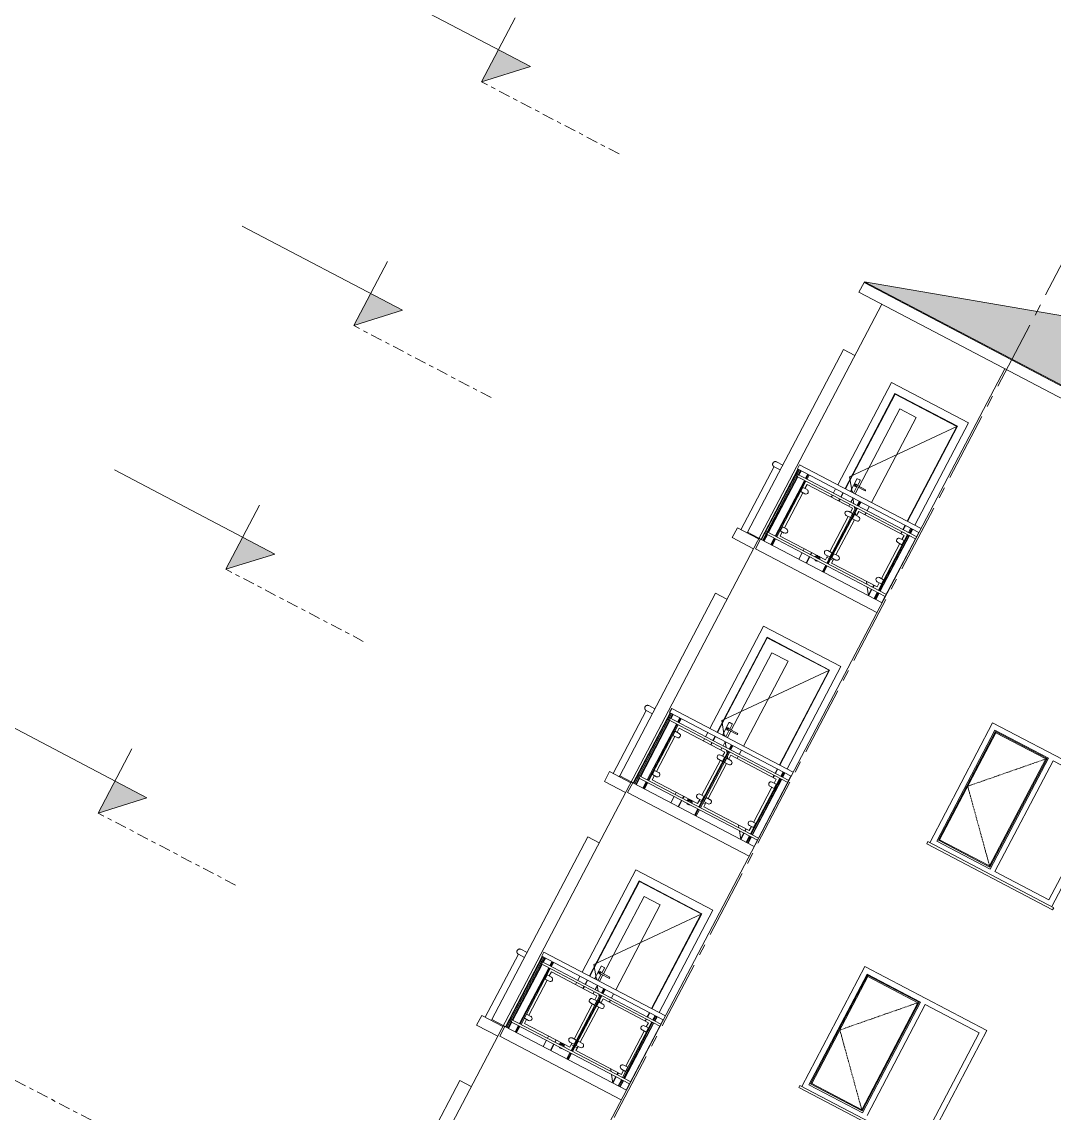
# Model space of a CAD drawing. Header units: millimetres. Extents: x 1373 to 40779, y 1939 to 6439.
# Drawn here: x 3873 to 4154.3, y 3940.4 to 4237.8 of the extents above; entities that cross this region are included whole.
import ezdxf

# ---------------------------------------------------------------- set-up
doc = ezdxf.new("R2010")
doc.units = ezdxf.units.MM
for name, pattern in [('Center', [3, 1.2, -0.6, 0.6, -0.6]), ('Centre', [1.34939, 0.635, -0.23813, 0.23813, -0.23813]), ('IMPORT-CENTER2', [112.5, 75, -12.5, 12.5, -12.5])]:
    doc.linetypes.add(name, pattern=pattern)
for name, color, linetype, lineweight in [('A-DETL', 6, 'Continuous', 30), ('A-DOOR', 31, 'Continuous', 18), ('A-DOOR-FRAM', 31, 'Continuous', 18), ('A-FLOR', 192, 'Continuous', 30), ('A-FLOR-HRAL', 11, 'Continuous', 18), ('A-FLOR-LEVL', 51, 'Continuous', 18), ('A-GLAZ', 151, 'Continuous', 18), ('A-ROOF', 132, 'Continuous', 18), ('A-ROOF-PATT', 132, 'Continuous', 18), ('A-WALL', 20, 'Continuous', 9), ('HESAPLAMALAR', 2, 'Continuous', 30), ('S-GRID', 252, 'IMPORT-CENTER2', 5)]:
    doc.layers.add(name, color=color, linetype=linetype, lineweight=lineweight)

# ---------------------------------------------------------------- blocks, each defined once
blk = doc.blocks.new('RFFRFR')
at = {"layer": 'A-FLOR-LEVL'}
for points in [[(27079, -1772.2), (27079, -1811.7), (27039.6, -1772.2)], [(27079, -2072.2), (27079, -2111.7), (27039.6, -2072.2)], [(27079, -2372.2), (27079, -2411.7), (27039.6, -2372.2)], [(27079, -2672.2), (27079, -2711.7), (27039.6, -2672.2)]]:
    blk.add_hatch(color=256, dxfattribs=at).paths.add_polyline_path(points)
for p, q in [((27079, -1811.7), (27079, -1732.7)), ((27039.6, -1772.2), (27079, -1811.7)), ((27039.6, -1772.2), (27237, -1772.2)), ((27079, -2111.7), (27079, -2032.7)), ((27039.6, -2072.2), (27079, -2111.7)), ((27039.6, -2072.2), (27237, -2072.2)), ((27079, -2411.7), (27079, -2332.7)), ((27039.6, -2372.2), (27079, -2411.7)), ((27039.6, -2372.2), (27237, -2372.2)), ((27079, -2711.7), (27079, -2632.7)), ((27039.6, -2672.2), (27079, -2711.7)), ((27039.6, -2672.2), (27237, -2672.2))]:
    blk.add_line(p, q, dxfattribs=at)
at = {"layer": 'A-FLOR-LEVL', "linetype": 'Centre', "ltscale": 20}
for p, q in [((26909.9, -1811.7), (27079, -1811.7)), ((26909.9, -2111.7), (27079, -2111.7)), ((26909.9, -2411.7), (27079, -2411.7)), ((26909.9, -2711.7), (27079, -2711.7)), ((26929.9, -3011.7), (27099, -3011.7))]:
    blk.add_line(p, q, dxfattribs=at)
blk = doc.blocks.new('A$Cdf2d3065')
at = {"layer": 'A-ROOF-PATT'}
h = blk.add_hatch(dxfattribs=at)
h.set_pattern_fill('FP_32', color=256, style=0, pattern_type=2)
h.set_pattern_definition([(0, (1220.775, 2305.74), (64.77, 9.419), [15.24, -12.7, 17.78, -7.62, -33.02]), (0, (1220.775, 2305.74), (64.77, 9.419), [-53.34, 22.86, -10.16]), (0, (1236.015, 2306.132), (64.77, 9.419), [12.7, -48.26, 10.16, -15.24]), (0, (1266.495, 2305.151), (64.77, 9.419), [7.62, -78.74]), (90, (1220.775, 2305.74), (-21.59, 9.419), [9.026, -28.649]), (90, (1236.015, 2305.74), (-21.59, 9.419), [8.83, -28.845]), (90, (1248.715, 2305.74), (-21.59, 9.419), [8.241, -29.434]), (90, (1266.495, 2305.15), (-21.59, 9.419), [9.026, -28.649]), (90, (1274.115, 2305.15), (-21.59, 9.419), [9.026, -28.649]), (90, (1296.975, 2305.74), (-21.59, 9.419), [8.634, -29.041])])
h.paths.add_polyline_path([(658.9, 2058.1), (2483.5, 2058.1), (1562.2, 2357.4), (667.1, 2060.8)])
at = {"layer": 'A-DOOR'}
for p, q in [((2399, 1862.4), (2320.5, 1965.9)), ((2397, 1965.4), (2321, 1965.4)), ((2321, 1848.9), (2321, 1965.4)), ((2397, 1965.4), (2397, 1848.9)), ((2365, 1953.4), (2365, 1848.9)), ((2365, 1953.4), (2385, 1953.4)), ((2385, 1858.1), (2385, 1953.4)), ((2388, 1858.1), (2377, 1858.1)), ((2377, 1858.1), (2377, 1857.4)), ((2377, 1857.4), (2377, 1856.7)), ((2377, 1856.7), (2388, 1856.7)), ((2385, 1848.9), (2385, 1856.8)), ((2387, 1864), (2387, 1858.1)), ((2387, 1856.8), (2387, 1848.9)), ((2390.3, 1864.6), (2387.7, 1864.6)), ((2388.1, 1858.1), (2388, 1858.1)), ((2388, 1858.1), (2388, 1858.1)), ((2388, 1856.7), (2388, 1856.7)), ((2388, 1856.7), (2388.1, 1856.7)), ((2388.2, 1858.1), (2388.1, 1858.1)), ((2388.1, 1858.1), (2388.1, 1858.1)), ((2388.1, 1858.1), (2388.1, 1858.1)), ((2388.1, 1856.7), (2388.1, 1856.7)), ((2388.1, 1856.7), (2388.2, 1856.7)), ((2388.3, 1858.1), (2388.2, 1858.1)), ((2388.2, 1858.1), (2388.2, 1858.1)), ((2388.2, 1856.7), (2388.2, 1856.7)), ((2388.2, 1856.7), (2388.2, 1856.7)), ((2388.2, 1856.7), (2388.3, 1856.7)), ((2388.4, 1858.1), (2388.3, 1858.1)), ((2388.3, 1858.1), (2388.3, 1858.1)), ((2388.3, 1858.1), (2388.3, 1858.1)), ((2388.3, 1856.7), (2388.3, 1856.7)), ((2388.3, 1856.7), (2388.4, 1856.7)), ((2388.5, 1858.1), (2388.4, 1858.1)), ((2388.4, 1858.1), (2388.4, 1858.1)), ((2388.4, 1858.1), (2388.4, 1858.1)), ((2388.4, 1856.7), (2388.4, 1856.7)), ((2388.4, 1856.7), (2388.4, 1856.7)), ((2388.4, 1856.7), (2388.5, 1856.7)), ((2388.6, 1858.1), (2388.5, 1858.1)), ((2388.5, 1858.1), (2388.5, 1858.1)), ((2388.5, 1856.7), (2388.5, 1856.7)), ((2388.5, 1856.7), (2388.5, 1856.7)), ((2388.5, 1856.7), (2388.6, 1856.7)), ((2388.7, 1858.1), (2388.6, 1858.1)), ((2388.6, 1858.1), (2388.6, 1858.1)), ((2388.6, 1858.1), (2388.6, 1858.1)), ((2388.6, 1858.1), (2388.6, 1858.1)), ((2388.6, 1856.7), (2388.6, 1856.7)), ((2388.6, 1856.7), (2388.6, 1856.7)), ((2388.6, 1856.7), (2388.7, 1856.7)), ((2388.8, 1858.1), (2388.7, 1858.1)), ((2388.7, 1858.1), (2388.7, 1858.1)), ((2388.7, 1858.1), (2388.7, 1858.1)), ((2388.7, 1856.7), (2388.7, 1856.7)), ((2388.7, 1856.7), (2388.7, 1856.7)), ((2388.7, 1856.7), (2388.8, 1856.7)), ((2388.9, 1858.1), (2388.8, 1858.1)), ((2388.8, 1858.1), (2388.8, 1858.1)), ((2388.8, 1858.1), (2388.8, 1858.1)), ((2388.8, 1858.1), (2388.8, 1858.1)), ((2388.8, 1856.7), (2388.8, 1856.7)), ((2388.8, 1856.7), (2388.8, 1856.7)), ((2388.8, 1856.7), (2388.8, 1856.7)), ((2388.8, 1856.7), (2388.9, 1856.7)), ((2399, 1862.4), (2388.9, 1848.9)), ((2389, 1858.1), (2388.9, 1858.1)), ((2388.9, 1858.1), (2388.9, 1858.1)), ((2388.9, 1858.1), (2388.9, 1858.1)), ((2388.9, 1858.1), (2388.9, 1858.1)), ((2388.9, 1858.1), (2388.9, 1858.1)), ((2388.9, 1858.1), (2388.9, 1858.1)), ((2388.9, 1856.7), (2388.9, 1856.7)), ((2388.9, 1856.7), (2388.9, 1856.7)), ((2388.9, 1856.7), (2388.9, 1856.7)), ((2388.9, 1856.7), (2388.9, 1856.7)), ((2388.9, 1856.7), (2388.9, 1856.7)), ((2388.9, 1856.7), (2389, 1856.7)), ((2389, 1858.1), (2389, 1858.1)), ((2389, 1858.1), (2389, 1858.1)), ((2389, 1858.1), (2389, 1858.1)), ((2389, 1858.1), (2389, 1858.1)), ((2389, 1858.1), (2389, 1858.1)), ((2389, 1858.1), (2389, 1858.1)), ((2389, 1858.1), (2389, 1858.1)), ((2389, 1858.1), (2389, 1858.1)), ((2389, 1856.7), (2389, 1856.7)), ((2389, 1856.7), (2389, 1856.7)), ((2389, 1856.7), (2389, 1856.7)), ((2389, 1856.7), (2389, 1856.7)), ((2389, 1856.7), (2389, 1856.7)), ((2389, 1856.7), (2389, 1856.7)), ((2389, 1856.7), (2389, 1856.7)), ((2389, 1856.7), (2389, 1856.7)), ((2391, 1848.9), (2391, 1864)), ((2321, 1838.7), (2321, 1843.8)), ((2321, 1833.6), (2321, 1836.2)), ((2365, 1843.8), (2365, 1838.7)), ((2365, 1836.2), (2365, 1833.6)), ((2379.4, 1836.2), (2377.4, 1833.6)), ((2385.1, 1843.8), (2381.3, 1838.7)), ((2385, 1838.7), (2385, 1843.8)), ((2385, 1833.6), (2385, 1836.2)), ((2397, 1843.8), (2397, 1838.7)), ((2397, 1836.2), (2397, 1833.6)), ((2375.5, 1831), (2373.7, 1828.6)), ((2372.7, 1773.4), (2375.5, 1773.4)), ((2377.4, 1773.4), (2380.3, 1773.4)), ((2326.2, 1765.1), (2320.5, 1757.4)), ((2321, 1767.6), (2321, 1770.1)), ((2321, 1757.4), (2321, 1765.1)), ((2330, 1770.1), (2328.1, 1767.6)), ((2397, 1770.1), (2397, 1767.6)), ((2397, 1765.1), (2397, 1757.4)), ((2399, 1562.4), (2320.5, 1665.9)), ((2397, 1665.4), (2321, 1665.4)), ((2321, 1548.9), (2321, 1665.4)), ((2397, 1665.4), (2397, 1548.9)), ((2365, 1653.4), (2365, 1548.9)), ((2365, 1653.4), (2385, 1653.4)), ((2385, 1558.1), (2385, 1653.4)), ((2387, 1564), (2387, 1558.1)), ((2390.3, 1564.6), (2387.7, 1564.6)), ((2399, 1562.4), (2388.9, 1548.9)), ((2391, 1548.9), (2391, 1564)), ((2388, 1558.1), (2377, 1558.1)), ((2377, 1558.1), (2377, 1557.4)), ((2377, 1557.4), (2377, 1556.7)), ((2377, 1556.7), (2388, 1556.7)), ((2385, 1548.9), (2385, 1556.8)), ((2387, 1556.8), (2387, 1548.9)), ((2388.1, 1558.1), (2388, 1558.1)), ((2388, 1558.1), (2388, 1558.1)), ((2388, 1556.7), (2388, 1556.7)), ((2388, 1556.7), (2388.1, 1556.7)), ((2388.2, 1558.1), (2388.1, 1558.1)), ((2388.1, 1558.1), (2388.1, 1558.1)), ((2388.1, 1558.1), (2388.1, 1558.1)), ((2388.1, 1556.7), (2388.1, 1556.7)), ((2388.1, 1556.7), (2388.2, 1556.7)), ((2388.3, 1558.1), (2388.2, 1558.1)), ((2388.2, 1558.1), (2388.2, 1558.1)), ((2388.2, 1556.7), (2388.2, 1556.7)), ((2388.2, 1556.7), (2388.2, 1556.7)), ((2388.2, 1556.7), (2388.3, 1556.7)), ((2388.4, 1558.1), (2388.3, 1558.1)), ((2388.3, 1558.1), (2388.3, 1558.1)), ((2388.3, 1558.1), (2388.3, 1558.1)), ((2388.3, 1556.7), (2388.3, 1556.7)), ((2388.3, 1556.7), (2388.4, 1556.7)), ((2388.5, 1558.1), (2388.4, 1558.1)), ((2388.4, 1558.1), (2388.4, 1558.1)), ((2388.4, 1558.1), (2388.4, 1558.1)), ((2388.4, 1556.7), (2388.4, 1556.7)), ((2388.4, 1556.7), (2388.4, 1556.7)), ((2388.4, 1556.7), (2388.5, 1556.7)), ((2388.6, 1558.1), (2388.5, 1558.1)), ((2388.5, 1558.1), (2388.5, 1558.1)), ((2388.5, 1556.7), (2388.5, 1556.7)), ((2388.5, 1556.7), (2388.5, 1556.7)), ((2388.5, 1556.7), (2388.6, 1556.7)), ((2388.7, 1558.1), (2388.6, 1558.1)), ((2388.6, 1558.1), (2388.6, 1558.1)), ((2388.6, 1558.1), (2388.6, 1558.1)), ((2388.6, 1558.1), (2388.6, 1558.1)), ((2388.6, 1556.7), (2388.6, 1556.7)), ((2388.6, 1556.7), (2388.6, 1556.7)), ((2388.6, 1556.7), (2388.7, 1556.7)), ((2388.8, 1558.1), (2388.7, 1558.1)), ((2388.7, 1558.1), (2388.7, 1558.1)), ((2388.7, 1558.1), (2388.7, 1558.1)), ((2388.7, 1556.7), (2388.7, 1556.7)), ((2388.7, 1556.7), (2388.7, 1556.7)), ((2388.7, 1556.7), (2388.8, 1556.7)), ((2388.9, 1558.1), (2388.8, 1558.1)), ((2388.8, 1558.1), (2388.8, 1558.1)), ((2388.8, 1558.1), (2388.8, 1558.1)), ((2388.8, 1558.1), (2388.8, 1558.1)), ((2388.8, 1556.7), (2388.8, 1556.7)), ((2388.8, 1556.7), (2388.8, 1556.7)), ((2388.8, 1556.7), (2388.8, 1556.7)), ((2388.8, 1556.7), (2388.9, 1556.7)), ((2389, 1558.1), (2388.9, 1558.1)), ((2388.9, 1558.1), (2388.9, 1558.1)), ((2388.9, 1558.1), (2388.9, 1558.1)), ((2388.9, 1558.1), (2388.9, 1558.1)), ((2388.9, 1558.1), (2388.9, 1558.1)), ((2388.9, 1558.1), (2388.9, 1558.1)), ((2388.9, 1556.7), (2388.9, 1556.7)), ((2388.9, 1556.7), (2388.9, 1556.7)), ((2388.9, 1556.7), (2388.9, 1556.7)), ((2388.9, 1556.7), (2388.9, 1556.7)), ((2388.9, 1556.7), (2388.9, 1556.7)), ((2388.9, 1556.7), (2389, 1556.7)), ((2389, 1558.1), (2389, 1558.1)), ((2389, 1558.1), (2389, 1558.1)), ((2389, 1558.1), (2389, 1558.1)), ((2389, 1558.1), (2389, 1558.1)), ((2389, 1558.1), (2389, 1558.1)), ((2389, 1558.1), (2389, 1558.1)), ((2389, 1558.1), (2389, 1558.1)), ((2389, 1558.1), (2389, 1558.1)), ((2389, 1556.7), (2389, 1556.7)), ((2389, 1556.7), (2389, 1556.7)), ((2389, 1556.7), (2389, 1556.7)), ((2389, 1556.7), (2389, 1556.7)), ((2389, 1556.7), (2389, 1556.7)), ((2389, 1556.7), (2389, 1556.7)), ((2389, 1556.7), (2389, 1556.7)), ((2389, 1556.7), (2389, 1556.7)), ((2321, 1538.7), (2321, 1543.8)), ((2321, 1533.6), (2321, 1536.2)), ((2365, 1543.8), (2365, 1538.7)), ((2365, 1536.2), (2365, 1533.6)), ((2379.4, 1536.2), (2377.4, 1533.6)), ((2385.1, 1543.8), (2381.3, 1538.7)), ((2385, 1538.7), (2385, 1543.8)), ((2385, 1533.6), (2385, 1536.2)), ((2397, 1543.8), (2397, 1538.7)), ((2397, 1536.2), (2397, 1533.6)), ((2375.5, 1531), (2373.7, 1528.6)), ((2326.2, 1465.1), (2320.5, 1457.4)), ((2321, 1467.6), (2321, 1470.1)), ((2321, 1457.4), (2321, 1465.1)), ((2330, 1470.1), (2328.1, 1467.6)), ((2372.7, 1473.4), (2375.5, 1473.4)), ((2377.4, 1473.4), (2380.3, 1473.4)), ((2397, 1470.1), (2397, 1467.6)), ((2397, 1465.1), (2397, 1457.4)), ((2399, 1262.4), (2320.5, 1365.9)), ((2397, 1365.4), (2321, 1365.4)), ((2321, 1248.9), (2321, 1365.4)), ((2397, 1365.4), (2397, 1248.9)), ((2365, 1353.4), (2365, 1248.9)), ((2365, 1353.4), (2385, 1353.4)), ((2385, 1258.1), (2385, 1353.4)), ((2387, 1264), (2387, 1258.1)), ((2390.3, 1264.6), (2387.7, 1264.6)), ((2399, 1262.4), (2388.9, 1248.9)), ((2391, 1248.9), (2391, 1264)), ((2388, 1258.1), (2377, 1258.1)), ((2377, 1258.1), (2377, 1257.4)), ((2377, 1257.4), (2377, 1256.7)), ((2377, 1256.7), (2388, 1256.7)), ((2385, 1248.9), (2385, 1256.8)), ((2387, 1256.8), (2387, 1248.9)), ((2388.1, 1258.1), (2388, 1258.1)), ((2388, 1258.1), (2388, 1258.1)), ((2388, 1256.7), (2388, 1256.7)), ((2388, 1256.7), (2388.1, 1256.7)), ((2388.2, 1258.1), (2388.1, 1258.1)), ((2388.1, 1258.1), (2388.1, 1258.1)), ((2388.1, 1258.1), (2388.1, 1258.1)), ((2388.1, 1256.7), (2388.1, 1256.7)), ((2388.1, 1256.7), (2388.2, 1256.7)), ((2388.3, 1258.1), (2388.2, 1258.1)), ((2388.2, 1258.1), (2388.2, 1258.1)), ((2388.2, 1256.7), (2388.2, 1256.7)), ((2388.2, 1256.7), (2388.2, 1256.7)), ((2388.2, 1256.7), (2388.3, 1256.7)), ((2388.4, 1258.1), (2388.3, 1258.1)), ((2388.3, 1258.1), (2388.3, 1258.1)), ((2388.3, 1258.1), (2388.3, 1258.1)), ((2388.3, 1256.7), (2388.3, 1256.7)), ((2388.3, 1256.7), (2388.4, 1256.7)), ((2388.5, 1258.1), (2388.4, 1258.1)), ((2388.4, 1258.1), (2388.4, 1258.1)), ((2388.4, 1258.1), (2388.4, 1258.1)), ((2388.4, 1256.7), (2388.4, 1256.7)), ((2388.4, 1256.7), (2388.4, 1256.7)), ((2388.4, 1256.7), (2388.5, 1256.7)), ((2388.6, 1258.1), (2388.5, 1258.1)), ((2388.5, 1258.1), (2388.5, 1258.1)), ((2388.5, 1256.7), (2388.5, 1256.7)), ((2388.5, 1256.7), (2388.5, 1256.7)), ((2388.5, 1256.7), (2388.6, 1256.7)), ((2388.7, 1258.1), (2388.6, 1258.1)), ((2388.6, 1258.1), (2388.6, 1258.1)), ((2388.6, 1258.1), (2388.6, 1258.1)), ((2388.6, 1258.1), (2388.6, 1258.1)), ((2388.6, 1256.7), (2388.6, 1256.7)), ((2388.6, 1256.7), (2388.6, 1256.7)), ((2388.6, 1256.7), (2388.7, 1256.7)), ((2388.8, 1258.1), (2388.7, 1258.1)), ((2388.7, 1258.1), (2388.7, 1258.1)), ((2388.7, 1258.1), (2388.7, 1258.1)), ((2388.7, 1256.7), (2388.7, 1256.7)), ((2388.7, 1256.7), (2388.7, 1256.7)), ((2388.7, 1256.7), (2388.8, 1256.7)), ((2388.9, 1258.1), (2388.8, 1258.1)), ((2388.8, 1258.1), (2388.8, 1258.1)), ((2388.8, 1258.1), (2388.8, 1258.1)), ((2388.8, 1258.1), (2388.8, 1258.1)), ((2388.8, 1256.7), (2388.8, 1256.7)), ((2388.8, 1256.7), (2388.8, 1256.7)), ((2388.8, 1256.7), (2388.8, 1256.7)), ((2388.8, 1256.7), (2388.9, 1256.7)), ((2389, 1258.1), (2388.9, 1258.1)), ((2388.9, 1258.1), (2388.9, 1258.1)), ((2388.9, 1258.1), (2388.9, 1258.1)), ((2388.9, 1258.1), (2388.9, 1258.1)), ((2388.9, 1258.1), (2388.9, 1258.1)), ((2388.9, 1258.1), (2388.9, 1258.1)), ((2388.9, 1256.7), (2388.9, 1256.7)), ((2388.9, 1256.7), (2388.9, 1256.7)), ((2388.9, 1256.7), (2388.9, 1256.7)), ((2388.9, 1256.7), (2388.9, 1256.7)), ((2388.9, 1256.7), (2388.9, 1256.7)), ((2388.9, 1256.7), (2389, 1256.7)), ((2389, 1258.1), (2389, 1258.1)), ((2389, 1258.1), (2389, 1258.1)), ((2389, 1258.1), (2389, 1258.1)), ((2389, 1258.1), (2389, 1258.1)), ((2389, 1258.1), (2389, 1258.1)), ((2389, 1258.1), (2389, 1258.1)), ((2389, 1258.1), (2389, 1258.1)), ((2389, 1258.1), (2389, 1258.1)), ((2389, 1256.7), (2389, 1256.7)), ((2389, 1256.7), (2389, 1256.7)), ((2389, 1256.7), (2389, 1256.7)), ((2389, 1256.7), (2389, 1256.7)), ((2389, 1256.7), (2389, 1256.7)), ((2389, 1256.7), (2389, 1256.7)), ((2389, 1256.7), (2389, 1256.7)), ((2389, 1256.7), (2389, 1256.7)), ((2321, 1238.7), (2321, 1243.8)), ((2365, 1243.8), (2365, 1238.7)), ((2385.1, 1243.8), (2381.3, 1238.7)), ((2385, 1238.7), (2385, 1243.8)), ((2397, 1243.8), (2397, 1238.7)), ((2321, 1233.6), (2321, 1236.2)), ((2365, 1236.2), (2365, 1233.6)), ((2375.5, 1231), (2373.7, 1228.6)), ((2379.4, 1236.2), (2377.4, 1233.6)), ((2385, 1233.6), (2385, 1236.2)), ((2397, 1236.2), (2397, 1233.6)), ((2321, 1167.6), (2321, 1170.1)), ((2330, 1170.1), (2328.1, 1167.6)), ((2372.7, 1173.4), (2375.5, 1173.4)), ((2377.4, 1173.4), (2380.3, 1173.4)), ((2397, 1170.1), (2397, 1167.6)), ((2326.2, 1165.1), (2320.5, 1157.4)), ((2321, 1157.4), (2321, 1165.1)), ((2397, 1165.1), (2397, 1157.4))]:
    blk.add_line(p, q, dxfattribs=at)
for centre, radius, start, end in [((2387.7, 1864), 0.668, 90, 180), ((2387.7, 1864), 0.668, 90, 150), ((2389, 1857.4), 1.22, 0, 146.1363), ((2389, 1857.4), 1.22, 135, 146.1363), ((2389, 1857.4), 1.22, 213.8668, 0), ((2389, 1857.4), 1.22, 213.8668, 255), ((2389, 1857.4), 1.22, 90, 120), ((2389, 1857.4), 0.7, 60, 105), ((2389, 1857.4), 0.7, 255, 300), ((2389, 1857.4), 1.22, 270, 300), ((2389, 1857.4), 1.22, 45, 75), ((2389, 1857.4), 0.7, 0, 30), ((2389, 1857.4), 0.7, 330, 0), ((2389, 1857.4), 1.22, 318.0119, 345), ((2390.3, 1864), 0.668, 0, 90), ((2390.3, 1864), 0.668, 30, 90), ((2389, 1849.3), 0.5, 315, 225), ((2389, 1767.4), 3, 108.8498, 176.8934), ((2389, 1767.4), 3, 234, 270), ((2389, 1767.4), 1.98, 120.302, 150.8747), ((2389, 1767.4), 1.5, 90, 173.2118), ((2389, 1767.4), 1.98, 90, 105.0438), ((2389, 1767.4), 1.98, 5.1494, 90), ((2389, 1767.4), 1.5, 6.7882, 90), ((2389, 1767.4), 3, 270, 306), ((2389, 1767.4), 3, 3.1066, 71.1502), ((2387.7, 1564), 0.668, 90, 180), ((2387.7, 1564), 0.668, 90, 150), ((2389, 1557.4), 1.22, 0, 146.0656), ((2389, 1557.4), 1.22, 90, 120), ((2389, 1557.4), 1.22, 45, 75), ((2390.3, 1564), 0.668, 0, 90), ((2390.3, 1564), 0.668, 30, 90), ((2389, 1557.4), 1.22, 135, 146.0656), ((2389, 1557.4), 1.22, 213.8668, 0), ((2389, 1557.4), 1.22, 213.8668, 225), ((2389, 1557.4), 1.22, 228.3775, 255), ((2389, 1549.3), 0.5, 315, 225), ((2389, 1557.4), 0.7, 60, 104.2822), ((2389, 1557.4), 0.7, 255, 300), ((2389, 1557.4), 1.22, 270, 300), ((2389, 1557.4), 0.7, 0, 30), ((2389, 1557.4), 0.7, 330, 0), ((2389, 1557.4), 1.22, 318.0119, 345), ((2389, 1467.4), 3, 108.8498, 176.8934), ((2389, 1467.4), 3, 234, 270), ((2389, 1467.4), 1.98, 120.302, 150.8747), ((2389, 1467.4), 1.5, 90, 173.2118), ((2389, 1467.4), 1.98, 90, 105.0438), ((2389, 1467.4), 1.98, 5.1494, 90), ((2389, 1467.4), 1.5, 6.7882, 90), ((2389, 1467.4), 3, 270, 306), ((2389, 1467.4), 3, 3.1066, 71.1502), ((2387.7, 1264), 0.668, 90, 180), ((2387.7, 1264), 0.668, 90, 150), ((2390.3, 1264), 0.668, 0, 90), ((2390.3, 1264), 0.668, 30, 90), ((2389, 1257.4), 1.22, 0, 146.1363), ((2389, 1257.4), 1.22, 135, 146.1363), ((2389, 1257.4), 1.22, 213.8668, 0), ((2389, 1257.4), 1.22, 213.8668, 255), ((2389, 1257.4), 1.22, 90, 118.0729), ((2389, 1249.3), 0.5, 315, 225), ((2389, 1257.4), 0.7, 60, 105), ((2389, 1257.4), 0.7, 255, 300), ((2389, 1257.4), 1.22, 270, 300), ((2389, 1257.4), 1.22, 45, 75), ((2389, 1257.4), 0.7, 0, 30), ((2389, 1257.4), 0.7, 330, 0), ((2389, 1257.4), 1.22, 318.0119, 345), ((2389, 1167.4), 3, 108.8498, 176.8934), ((2389, 1167.4), 1.98, 120.302, 150.8747), ((2389, 1167.4), 1.5, 90, 173.2118), ((2389, 1167.4), 1.98, 90, 105.0438), ((2389, 1167.4), 1.98, 5.1494, 90), ((2389, 1167.4), 1.5, 6.7882, 90), ((2389, 1167.4), 3, 3.1066, 71.1502), ((2389, 1167.4), 3, 234, 270), ((2389, 1167.4), 3, 270, 306)]:
    blk.add_arc(centre, radius, start, end, dxfattribs=at)
at = {"layer": 'A-DOOR-FRAM'}
for p, q in [((2406.5, 1974.9), (2311.5, 1974.9)), ((2311.5, 1974.9), (2311.5, 1848.9)), ((2406.5, 1848.9), (2406.5, 1974.9)), ((2320.5, 1965.9), (2397.5, 1965.9)), ((2320.5, 1848.9), (2320.5, 1965.9)), ((2321, 1848.9), (2321, 1965.4)), ((2321, 1965.4), (2397, 1965.4)), ((2397, 1848.9), (2397, 1965.4)), ((2397.5, 1965.9), (2397.5, 1848.9)), ((2311.5, 1843.8), (2311.5, 1838.7)), ((2311.5, 1836.2), (2311.5, 1767.6)), ((2320.5, 1838.7), (2320.5, 1843.8)), ((2320.5, 1833.6), (2320.5, 1836.2)), ((2321, 1838.7), (2321, 1843.8)), ((2321, 1833.6), (2321, 1836.2)), ((2397, 1838.7), (2397, 1843.8)), ((2397, 1833.6), (2397, 1836.2)), ((2397.5, 1843.8), (2397.5, 1838.7)), ((2397.5, 1836.2), (2397.5, 1833.6)), ((2406.5, 1838.7), (2406.5, 1843.8)), ((2406.5, 1833.6), (2406.5, 1836.2)), ((2311.5, 1765.1), (2311.5, 1757.4)), ((2320.5, 1767.6), (2320.5, 1770.1)), ((2320.5, 1757.4), (2320.5, 1765.1)), ((2321, 1767.6), (2321, 1770.1)), ((2321, 1757.4), (2321, 1765.1)), ((2397, 1767.6), (2397, 1770.1)), ((2397, 1757.4), (2397, 1765.1)), ((2397.5, 1770.1), (2397.5, 1767.6)), ((2397.5, 1765.1), (2397.5, 1757.4)), ((2406.5, 1767.6), (2406.5, 1770.1)), ((2406.5, 1757.4), (2406.5, 1765.1)), ((2406.5, 1674.9), (2311.5, 1674.9)), ((2311.5, 1674.9), (2311.5, 1548.9)), ((2320.5, 1665.9), (2397.5, 1665.9)), ((2320.5, 1548.9), (2320.5, 1665.9)), ((2397.5, 1665.9), (2397.5, 1548.9)), ((2406.5, 1548.9), (2406.5, 1674.9)), ((2321, 1548.9), (2321, 1665.4)), ((2321, 1665.4), (2397, 1665.4)), ((2397, 1548.9), (2397, 1665.4)), ((2311.5, 1543.8), (2311.5, 1538.7)), ((2311.5, 1536.2), (2311.5, 1467.6)), ((2320.5, 1538.7), (2320.5, 1543.8)), ((2320.5, 1533.6), (2320.5, 1536.2)), ((2321, 1538.7), (2321, 1543.8)), ((2321, 1533.6), (2321, 1536.2)), ((2397, 1538.7), (2397, 1543.8)), ((2397, 1533.6), (2397, 1536.2)), ((2397.5, 1543.8), (2397.5, 1538.7)), ((2397.5, 1536.2), (2397.5, 1533.6)), ((2406.5, 1538.7), (2406.5, 1543.8)), ((2406.5, 1533.6), (2406.5, 1536.2)), ((2311.5, 1465.1), (2311.5, 1457.4)), ((2320.5, 1467.6), (2320.5, 1470.1)), ((2320.5, 1457.4), (2320.5, 1465.1)), ((2321, 1467.6), (2321, 1470.1)), ((2321, 1457.4), (2321, 1465.1)), ((2397, 1467.6), (2397, 1470.1)), ((2397, 1457.4), (2397, 1465.1)), ((2397.5, 1470.1), (2397.5, 1467.6)), ((2397.5, 1465.1), (2397.5, 1457.4)), ((2406.5, 1467.6), (2406.5, 1470.1)), ((2406.5, 1457.4), (2406.5, 1465.1)), ((2406.5, 1374.9), (2311.5, 1374.9)), ((2311.5, 1374.9), (2311.5, 1248.9)), ((2406.5, 1248.9), (2406.5, 1374.9)), ((2320.5, 1365.9), (2397.5, 1365.9)), ((2320.5, 1248.9), (2320.5, 1365.9)), ((2321, 1248.9), (2321, 1365.4)), ((2321, 1365.4), (2397, 1365.4)), ((2397, 1248.9), (2397, 1365.4)), ((2397.5, 1365.9), (2397.5, 1248.9)), ((2311.5, 1243.8), (2311.5, 1238.7)), ((2320.5, 1238.7), (2320.5, 1243.8)), ((2321, 1238.7), (2321, 1243.8)), ((2397, 1238.7), (2397, 1243.8)), ((2397.5, 1243.8), (2397.5, 1238.7)), ((2406.5, 1238.7), (2406.5, 1243.8)), ((2311.5, 1236.2), (2311.5, 1167.6)), ((2320.5, 1233.6), (2320.5, 1236.2)), ((2321, 1233.6), (2321, 1236.2)), ((2397, 1233.6), (2397, 1236.2)), ((2397.5, 1236.2), (2397.5, 1233.6)), ((2406.5, 1233.6), (2406.5, 1236.2)), ((2320.5, 1167.6), (2320.5, 1170.1)), ((2321, 1167.6), (2321, 1170.1)), ((2397, 1167.6), (2397, 1170.1)), ((2397.5, 1170.1), (2397.5, 1167.6)), ((2406.5, 1167.6), (2406.5, 1170.1)), ((2311.5, 1165.1), (2311.5, 1157.4)), ((2320.5, 1157.4), (2320.5, 1165.1)), ((2321, 1157.4), (2321, 1165.1)), ((2397, 1157.4), (2397, 1165.1)), ((2397.5, 1165.1), (2397.5, 1157.4)), ((2406.5, 1157.4), (2406.5, 1165.1))]:
    blk.add_line(p, q, dxfattribs=at)
at = {"layer": 'A-FLOR', "color": 1, "lineweight": 20}
for p, q in [((2304, 1757.4), (2453.5, 1757.4)), ((2453.5, 1757.4), (2453.5, 1745.4)), ((2453.5, 1745.4), (2304, 1745.4)), ((2304, 1457.4), (2453.5, 1457.4)), ((2453.5, 1457.4), (2453.5, 1445.4)), ((2453.5, 1445.4), (2304, 1445.4)), ((2304, 1157.4), (2453.5, 1157.4)), ((2453.5, 1157.4), (2453.5, 1145.4)), ((2453.5, 1145.4), (2304, 1145.4))]:
    blk.add_line(p, q, dxfattribs=at)
at = {"layer": 'A-FLOR-HRAL'}
for p, q in [((2304, 1848.9), (2453.5, 1848.9)), ((2453.5, 1848.9), (2453.5, 1843.8)), ((2304, 1843.8), (2453.5, 1843.8)), ((2304, 1838.7), (2452.2, 1838.7)), ((2304, 1836.2), (2452.2, 1836.2)), ((2304.2, 1757.4), (2304.2, 1843.8)), ((2312, 1838.7), (2312, 1843.8)), ((2312, 1767.6), (2312, 1836.2)), ((2313.9, 1843.8), (2313.9, 1838.7)), ((2313.9, 1836.2), (2313.9, 1767.6)), ((2372.7, 1833.6), (2316.8, 1833.6)), ((2316.8, 1833.6), (2316.8, 1828.6)), ((2372.7, 1828.6), (2372.7, 1833.6)), ((2375.5, 1838.7), (2375.5, 1843.8)), ((2375.5, 1767.6), (2375.5, 1836.2)), ((2377.4, 1843.8), (2377.4, 1838.7)), ((2377.4, 1836.2), (2377.4, 1767.6)), ((2436.2, 1833.6), (2380.3, 1833.6)), ((2380.3, 1833.6), (2380.3, 1828.6)), ((2436.2, 1828.6), (2436.2, 1833.6)), ((2439, 1838.7), (2439, 1843.8)), ((2439, 1767.6), (2439, 1836.2)), ((2440.9, 1843.8), (2440.9, 1838.7)), ((2440.9, 1836.2), (2440.9, 1767.6)), ((2449, 1838.7), (2449, 1843.8)), ((2449, 1767.6), (2449, 1836.2)), ((2449.7, 1843.8), (2449.7, 1757.4)), ((2450.9, 1757.4), (2450.9, 1843.8)), ((2452.2, 1757.4), (2452.2, 1843.8)), ((2452.2, 1838.7), (2452.2, 1836.2)), ((2452.9, 1757.4), (2452.9, 1843.8)), ((2319.3, 1828.6), (2314.2, 1828.6)), ((2314.2, 1828.6), (2314.2, 1823.5)), ((2314.2, 1823.5), (2319.3, 1823.5)), ((2316.8, 1823.5), (2316.8, 1780.3)), ((2375.2, 1828.6), (2370.1, 1828.6)), ((2370.1, 1823.5), (2375.2, 1823.5)), ((2372.7, 1780.3), (2372.7, 1823.5)), ((2375.2, 1823.5), (2375.2, 1828.6)), ((2382.8, 1828.6), (2377.7, 1828.6)), ((2377.7, 1828.6), (2377.7, 1823.5)), ((2377.7, 1823.5), (2382.8, 1823.5)), ((2380.3, 1823.5), (2380.3, 1780.3)), ((2438.7, 1828.6), (2433.6, 1828.6)), ((2433.6, 1823.5), (2438.7, 1823.5)), ((2436.2, 1780.3), (2436.2, 1823.5)), ((2438.7, 1823.5), (2438.7, 1828.6)), ((2319.3, 1780.3), (2314.2, 1780.3)), ((2314.2, 1780.3), (2314.2, 1775.2)), ((2314.2, 1775.2), (2319.3, 1775.2)), ((2316.8, 1775.2), (2316.8, 1770.1)), ((2375.2, 1780.3), (2370.1, 1780.3)), ((2370.1, 1775.2), (2375.2, 1775.2)), ((2372.7, 1770.1), (2372.7, 1775.2)), ((2375.2, 1775.2), (2375.2, 1780.3)), ((2382.8, 1780.3), (2377.7, 1780.3)), ((2377.7, 1780.3), (2377.7, 1775.2)), ((2377.7, 1775.2), (2382.8, 1775.2)), ((2380.3, 1775.2), (2380.3, 1770.1)), ((2438.7, 1780.3), (2433.6, 1780.3)), ((2433.6, 1775.2), (2438.7, 1775.2)), ((2436.2, 1770.1), (2436.2, 1775.2)), ((2438.7, 1775.2), (2438.7, 1780.3)), ((2304, 1767.6), (2452.2, 1767.6)), ((2304, 1765.1), (2452.2, 1765.1)), ((2312, 1757.4), (2312, 1765.1)), ((2313.9, 1765.1), (2313.9, 1757.4)), ((2316.8, 1770.1), (2372.7, 1770.1)), ((2375.5, 1757.4), (2375.5, 1765.1)), ((2377.4, 1765.1), (2377.4, 1757.4)), ((2380.3, 1770.1), (2436.2, 1770.1)), ((2439, 1757.4), (2439, 1765.1)), ((2440.9, 1765.1), (2440.9, 1757.4)), ((2449, 1757.4), (2449, 1765.1)), ((2452.2, 1767.6), (2452.2, 1765.1)), ((2304, 1548.9), (2453.5, 1548.9)), ((2453.5, 1548.9), (2453.5, 1543.8)), ((2304, 1543.8), (2453.5, 1543.8)), ((2304, 1538.7), (2452.2, 1538.7)), ((2304, 1536.2), (2452.2, 1536.2)), ((2304.2, 1457.4), (2304.2, 1543.8)), ((2312, 1538.7), (2312, 1543.8)), ((2312, 1467.6), (2312, 1536.2)), ((2313.9, 1543.8), (2313.9, 1538.7)), ((2313.9, 1536.2), (2313.9, 1467.6)), ((2375.5, 1538.7), (2375.5, 1543.8)), ((2375.5, 1467.6), (2375.5, 1536.2)), ((2377.4, 1543.8), (2377.4, 1538.7)), ((2377.4, 1536.2), (2377.4, 1467.6)), ((2439, 1538.7), (2439, 1543.8)), ((2439, 1467.6), (2439, 1536.2)), ((2440.9, 1543.8), (2440.9, 1538.7)), ((2440.9, 1536.2), (2440.9, 1467.6)), ((2449, 1538.7), (2449, 1543.8)), ((2449, 1467.6), (2449, 1536.2)), ((2449.7, 1543.8), (2449.7, 1457.4)), ((2450.9, 1457.4), (2450.9, 1543.8)), ((2452.2, 1457.4), (2452.2, 1543.8)), ((2452.2, 1538.7), (2452.2, 1536.2)), ((2452.9, 1457.4), (2452.9, 1543.8)), ((2319.3, 1528.6), (2314.2, 1528.6)), ((2314.2, 1528.6), (2314.2, 1523.5)), ((2314.2, 1523.5), (2319.3, 1523.5)), ((2372.7, 1533.6), (2316.8, 1533.6)), ((2316.8, 1533.6), (2316.8, 1528.6)), ((2316.8, 1523.5), (2316.8, 1480.3)), ((2375.2, 1528.6), (2370.1, 1528.6)), ((2370.1, 1523.5), (2375.2, 1523.5)), ((2372.7, 1528.6), (2372.7, 1533.6)), ((2372.7, 1480.3), (2372.7, 1523.5)), ((2375.2, 1523.5), (2375.2, 1528.6)), ((2382.8, 1528.6), (2377.7, 1528.6)), ((2377.7, 1528.6), (2377.7, 1523.5)), ((2377.7, 1523.5), (2382.8, 1523.5)), ((2436.2, 1533.6), (2380.3, 1533.6)), ((2380.3, 1533.6), (2380.3, 1528.6)), ((2380.3, 1523.5), (2380.3, 1480.3)), ((2438.7, 1528.6), (2433.6, 1528.6)), ((2433.6, 1523.5), (2438.7, 1523.5)), ((2436.2, 1528.6), (2436.2, 1533.6)), ((2436.2, 1480.3), (2436.2, 1523.5)), ((2438.7, 1523.5), (2438.7, 1528.6)), ((2319.3, 1480.3), (2314.2, 1480.3)), ((2314.2, 1480.3), (2314.2, 1475.2)), ((2314.2, 1475.2), (2319.3, 1475.2)), ((2316.8, 1475.2), (2316.8, 1470.1)), ((2375.2, 1480.3), (2370.1, 1480.3)), ((2370.1, 1475.2), (2375.2, 1475.2)), ((2372.7, 1470.1), (2372.7, 1475.2)), ((2375.2, 1475.2), (2375.2, 1480.3)), ((2382.8, 1480.3), (2377.7, 1480.3)), ((2377.7, 1480.3), (2377.7, 1475.2)), ((2377.7, 1475.2), (2382.8, 1475.2)), ((2380.3, 1475.2), (2380.3, 1470.1)), ((2438.7, 1480.3), (2433.6, 1480.3)), ((2433.6, 1475.2), (2438.7, 1475.2)), ((2436.2, 1470.1), (2436.2, 1475.2)), ((2438.7, 1475.2), (2438.7, 1480.3)), ((2304, 1467.6), (2452.2, 1467.6)), ((2304, 1465.1), (2452.2, 1465.1)), ((2312, 1457.4), (2312, 1465.1)), ((2313.9, 1465.1), (2313.9, 1457.4)), ((2316.8, 1470.1), (2372.7, 1470.1)), ((2375.5, 1457.4), (2375.5, 1465.1)), ((2377.4, 1465.1), (2377.4, 1457.4)), ((2380.3, 1470.1), (2436.2, 1470.1)), ((2439, 1457.4), (2439, 1465.1)), ((2440.9, 1465.1), (2440.9, 1457.4)), ((2449, 1457.4), (2449, 1465.1)), ((2452.2, 1467.6), (2452.2, 1465.1)), ((2304, 1248.9), (2453.5, 1248.9)), ((2304, 1243.8), (2453.5, 1243.8)), ((2304, 1238.7), (2452.2, 1238.7)), ((2304.2, 1157.4), (2304.2, 1243.8)), ((2312, 1238.7), (2312, 1243.8)), ((2313.9, 1243.8), (2313.9, 1238.7)), ((2375.5, 1238.7), (2375.5, 1243.8)), ((2377.4, 1243.8), (2377.4, 1238.7)), ((2439, 1238.7), (2439, 1243.8)), ((2440.9, 1243.8), (2440.9, 1238.7)), ((2449, 1238.7), (2449, 1243.8)), ((2449.7, 1243.8), (2449.7, 1157.4)), ((2450.9, 1157.4), (2450.9, 1243.8)), ((2452.2, 1157.4), (2452.2, 1243.8)), ((2452.2, 1238.7), (2452.2, 1236.2)), ((2452.9, 1157.4), (2452.9, 1243.8)), ((2453.5, 1248.9), (2453.5, 1243.8)), ((2304, 1236.2), (2452.2, 1236.2)), ((2312, 1167.6), (2312, 1236.2)), ((2313.9, 1236.2), (2313.9, 1167.6)), ((2319.3, 1228.6), (2314.2, 1228.6)), ((2314.2, 1228.6), (2314.2, 1223.5)), ((2372.7, 1233.6), (2316.8, 1233.6)), ((2316.8, 1233.6), (2316.8, 1228.6)), ((2375.2, 1228.6), (2370.1, 1228.6)), ((2372.7, 1228.6), (2372.7, 1233.6)), ((2375.2, 1223.5), (2375.2, 1228.6)), ((2375.5, 1167.6), (2375.5, 1236.2)), ((2377.4, 1236.2), (2377.4, 1167.6)), ((2382.8, 1228.6), (2377.7, 1228.6)), ((2377.7, 1228.6), (2377.7, 1223.5)), ((2436.2, 1233.6), (2380.3, 1233.6)), ((2380.3, 1233.6), (2380.3, 1228.6)), ((2438.7, 1228.6), (2433.6, 1228.6)), ((2436.2, 1228.6), (2436.2, 1233.6)), ((2438.7, 1223.5), (2438.7, 1228.6)), ((2439, 1167.6), (2439, 1236.2)), ((2440.9, 1236.2), (2440.9, 1167.6)), ((2449, 1167.6), (2449, 1236.2)), ((2314.2, 1223.5), (2319.3, 1223.5)), ((2316.8, 1223.5), (2316.8, 1180.3)), ((2370.1, 1223.5), (2375.2, 1223.5)), ((2372.7, 1180.3), (2372.7, 1223.5)), ((2377.7, 1223.5), (2382.8, 1223.5)), ((2380.3, 1223.5), (2380.3, 1180.3)), ((2433.6, 1223.5), (2438.7, 1223.5)), ((2436.2, 1180.3), (2436.2, 1223.5)), ((2319.3, 1180.3), (2314.2, 1180.3)), ((2314.2, 1180.3), (2314.2, 1175.2)), ((2375.2, 1180.3), (2370.1, 1180.3)), ((2375.2, 1175.2), (2375.2, 1180.3)), ((2382.8, 1180.3), (2377.7, 1180.3)), ((2377.7, 1180.3), (2377.7, 1175.2)), ((2438.7, 1180.3), (2433.6, 1180.3)), ((2438.7, 1175.2), (2438.7, 1180.3)), ((2304, 1167.6), (2452.2, 1167.6)), ((2314.2, 1175.2), (2319.3, 1175.2)), ((2316.8, 1175.2), (2316.8, 1170.1)), ((2316.8, 1170.1), (2372.7, 1170.1)), ((2370.1, 1175.2), (2375.2, 1175.2)), ((2372.7, 1170.1), (2372.7, 1175.2)), ((2377.7, 1175.2), (2382.8, 1175.2)), ((2380.3, 1175.2), (2380.3, 1170.1)), ((2380.3, 1170.1), (2436.2, 1170.1)), ((2433.6, 1175.2), (2438.7, 1175.2)), ((2436.2, 1170.1), (2436.2, 1175.2)), ((2452.2, 1167.6), (2452.2, 1165.1)), ((2304, 1165.1), (2452.2, 1165.1)), ((2312, 1157.4), (2312, 1165.1)), ((2313.9, 1165.1), (2313.9, 1157.4)), ((2375.5, 1157.4), (2375.5, 1165.1)), ((2377.4, 1165.1), (2377.4, 1157.4)), ((2439, 1157.4), (2439, 1165.1)), ((2440.9, 1165.1), (2440.9, 1157.4)), ((2449, 1157.4), (2449, 1165.1))]:
    blk.add_line(p, q, dxfattribs=at)
at = {"layer": 'A-FLOR-HRAL', "linetype": 'Continuous'}
for p, q in [((2313, 1838.7), (2313, 1843.8)), ((2313, 1767.6), (2313, 1836.2)), ((2376.5, 1838.7), (2376.5, 1843.8)), ((2376.5, 1767.6), (2376.5, 1836.2)), ((2440, 1838.7), (2440, 1843.8)), ((2440, 1767.6), (2440, 1836.2)), ((2313, 1757.4), (2313, 1765.1)), ((2376.5, 1757.4), (2376.5, 1765.1)), ((2440, 1757.4), (2440, 1765.1)), ((2313, 1538.7), (2313, 1543.8)), ((2313, 1467.6), (2313, 1536.2)), ((2376.5, 1538.7), (2376.5, 1543.8)), ((2376.5, 1467.6), (2376.5, 1536.2)), ((2440, 1538.7), (2440, 1543.8)), ((2440, 1467.6), (2440, 1536.2)), ((2313, 1457.4), (2313, 1465.1)), ((2376.5, 1457.4), (2376.5, 1465.1)), ((2440, 1457.4), (2440, 1465.1)), ((2313, 1238.7), (2313, 1243.8)), ((2376.5, 1238.7), (2376.5, 1243.8)), ((2440, 1238.7), (2440, 1243.8)), ((2313, 1167.6), (2313, 1236.2)), ((2376.5, 1167.6), (2376.5, 1236.2)), ((2440, 1167.6), (2440, 1236.2)), ((2313, 1157.4), (2313, 1165.1)), ((2376.5, 1157.4), (2376.5, 1165.1)), ((2440, 1157.4), (2440, 1165.1))]:
    blk.add_line(p, q, dxfattribs=at)
at = {"layer": 'A-FLOR-HRAL'}
for centre, start, end in [((2319.3, 1826), 270, 90), ((2370.1, 1826), 90, 270), ((2382.8, 1826), 270, 90), ((2433.6, 1826), 90, 270), ((2319.3, 1777.8), 270, 90), ((2370.1, 1777.8), 90, 270), ((2382.8, 1777.8), 270, 90), ((2433.6, 1777.8), 90, 270), ((2319.3, 1526), 270, 90), ((2370.1, 1526), 90, 270), ((2382.8, 1526), 270, 90), ((2433.6, 1526), 90, 270), ((2319.3, 1477.8), 270, 90), ((2370.1, 1477.8), 90, 270), ((2382.8, 1477.8), 270, 90), ((2433.6, 1477.8), 90, 270), ((2319.3, 1226), 270, 90), ((2370.1, 1226), 90, 270), ((2382.8, 1226), 270, 90), ((2433.6, 1226), 90, 270), ((2319.3, 1177.8), 270, 90), ((2370.1, 1177.8), 90, 270), ((2382.8, 1177.8), 270, 90), ((2433.6, 1177.8), 90, 270)]:
    blk.add_arc(centre, 2.54, start, end, dxfattribs=at)
at = {"layer": 'A-GLAZ'}
for p, q in [((2455.5, 1982.4), (2469.5, 1982.4)), ((2469.5, 1982.4), (2469.5, 1757.4)), ((2477.1, 1840), (2469.5, 1840)), ((2469.5, 1834), (2477.1, 1834)), ((2477.1, 1834.1), (2477.1, 1756.4)), ((2469.5, 1757.4), (2455.5, 1757.4)), ((2455.5, 1756.4), (2481.5, 1756.4)), ((2469.5, 1756.4), (2469.5, 1757.4)), ((2481.5, 1744.4), (2481.5, 1756.4)), ((2481.5, 1744.4), (2455.5, 1744.4)), ((1992.4, 1554.9), (1992.4, 1691.4)), ((1992.4, 1691.4), (2058.9, 1691.4)), ((2058.9, 1691.4), (2058.9, 1554.9)), ((2064.7, 1554.9), (2064.7, 1691.4)), ((2064.7, 1691.4), (2130.4, 1691.4)), ((2065.9, 1690.5), (2065.9, 1556.7)), ((2065.9, 1690.5), (2129.4, 1690.5)), ((2066.9, 1689.4), (2065.9, 1690.5)), ((2066.9, 1557.7), (2066.9, 1689.4)), ((2066.9, 1689.4), (2128.4, 1689.4)), ((2129.4, 1690.5), (2128.4, 1689.4)), ((2128.4, 1689.4), (2128.4, 1557.7)), ((2129.4, 1556.7), (2129.4, 1690.5)), ((2130.4, 1691.4), (2130.4, 1554.9)), ((2455.5, 1682.4), (2469.5, 1682.4)), ((2469.5, 1682.4), (2469.5, 1457.4)), ((1983.9, 1549.9), (2138.9, 1549.9)), ((1983.9, 1547.4), (1983.9, 1549.9)), ((2138.9, 1547.4), (1983.9, 1547.4)), ((2058.9, 1554.9), (1992.4, 1554.9)), ((2130.4, 1554.9), (2064.7, 1554.9)), ((2065.9, 1556.7), (2066.9, 1557.7)), ((2065.9, 1556.7), (2129.4, 1556.7)), ((2128.4, 1557.7), (2066.9, 1557.7)), ((2129.4, 1556.7), (2128.4, 1557.7)), ((2138.9, 1549.9), (2138.9, 1547.4)), ((2477.1, 1540), (2469.5, 1540)), ((2469.5, 1534), (2477.1, 1534)), ((2477.1, 1534.1), (2477.1, 1456.4)), ((2469.5, 1457.4), (2455.5, 1457.4)), ((2455.5, 1456.4), (2481.5, 1456.4)), ((2469.5, 1456.4), (2469.5, 1457.4)), ((2481.5, 1444.4), (2481.5, 1456.4)), ((2481.5, 1444.4), (2455.5, 1444.4)), ((1992.4, 1254.9), (1992.4, 1391.4)), ((1992.4, 1391.4), (2058.9, 1391.4)), ((2058.9, 1391.4), (2058.9, 1254.9)), ((2064.7, 1254.9), (2064.7, 1391.4)), ((2064.7, 1391.4), (2130.4, 1391.4)), ((2065.9, 1390.5), (2065.9, 1256.7)), ((2065.9, 1390.5), (2129.4, 1390.5)), ((2066.9, 1389.4), (2065.9, 1390.5)), ((2066.9, 1257.7), (2066.9, 1389.4)), ((2066.9, 1389.4), (2128.4, 1389.4)), ((2129.4, 1390.5), (2128.4, 1389.4)), ((2128.4, 1389.4), (2128.4, 1257.7)), ((2129.4, 1256.7), (2129.4, 1390.5)), ((2130.4, 1391.4), (2130.4, 1254.9)), ((2455.5, 1382.4), (2469.5, 1382.4)), ((2469.5, 1382.4), (2469.5, 1157.4)), ((1983.9, 1249.9), (2138.9, 1249.9)), ((2130.4, 1254.9), (2064.7, 1254.9)), ((2065.9, 1256.7), (2066.9, 1257.7)), ((2065.9, 1256.7), (2129.4, 1256.7)), ((2128.4, 1257.7), (2066.9, 1257.7)), ((2129.4, 1256.7), (2128.4, 1257.7)), ((2138.9, 1249.9), (2138.9, 1247.4)), ((2138.9, 1247.4), (1983.9, 1247.4)), ((2477.1, 1240), (2469.5, 1240)), ((2469.5, 1234), (2477.1, 1234)), ((2477.1, 1234.1), (2477.1, 1156.4)), ((2469.5, 1157.4), (2455.5, 1157.4)), ((2455.5, 1156.4), (2481.5, 1156.4)), ((2469.5, 1156.4), (2469.5, 1157.4)), ((2481.5, 1144.4), (2481.5, 1156.4)), ((2481.5, 1144.4), (2455.5, 1144.4)), ((2455.5, 1082.4), (2469.5, 1082.4)), ((2469.5, 1082.4), (2469.5, 857.4))]:
    blk.add_line(p, q, dxfattribs=at)
at = {"layer": 'A-GLAZ', "linetype": 'Center'}
for p, q in [((2066.9, 1689.4), (2128.4, 1623.6)), ((2066.9, 1557.7), (2128.4, 1623.6)), ((2066.9, 1389.4), (2128.4, 1323.6)), ((2066.9, 1257.7), (2128.4, 1323.6))]:
    blk.add_line(p, q, dxfattribs=at)
at = {"layer": 'A-GLAZ'}
for points, knots in [([(2477.1, 1840), (2477.1, 1840), (2477.3, 1840), (2477.4, 1840), (2477.6, 1839.9), (2477.8, 1839.9), (2478, 1839.8), (2478.2, 1839.8), (2478.4, 1839.7), (2478.6, 1839.6), (2478.7, 1839.5), (2478.9, 1839.3), (2479.1, 1839.2), (2479.3, 1839), (2479.5, 1838.8), (2479.7, 1838.5), (2479.8, 1838.1), (2480, 1837.6), (2480.1, 1837.2), (2480.1, 1837)], [0.5, 0.5, 0.5, 0.5, 0.5208333, 0.5416667, 0.5625, 0.5833333, 0.6041667, 0.625, 0.6458333, 0.6666667, 0.6875, 0.7083333, 0.75, 0.7708333, 0.7916667, 0.8333333, 0.875, 0.9166667, 1, 1, 1, 1]), ([(2480.1, 1837), (2480.1, 1836.7), (2480, 1836.3), (2479.8, 1835.8), (2479.7, 1835.5), (2479.5, 1835.2), (2479.3, 1835), (2479.1, 1834.8), (2478.9, 1834.6), (2478.6, 1834.4), (2478.4, 1834.3), (2478.2, 1834.2), (2478, 1834.1), (2477.8, 1834.1), (2477.6, 1834), (2477.4, 1834), (2477.3, 1834), (2477.1, 1834), (2477.1, 1834)], [0, 0, 0, 0, 0.0833333, 0.125, 0.1666667, 0.2083333, 0.2291667, 0.25, 0.2916667, 0.3333333, 0.3541667, 0.375, 0.3958333, 0.4166667, 0.4375, 0.4583333, 0.4791667, 0.5, 0.5, 0.5, 0.5]), ([(2477.1, 1540), (2477.1, 1540), (2477.3, 1540), (2477.4, 1540), (2477.6, 1539.9), (2477.8, 1539.9), (2478, 1539.8), (2478.2, 1539.8), (2478.4, 1539.7), (2478.6, 1539.6), (2478.7, 1539.5), (2478.9, 1539.3), (2479.1, 1539.2), (2479.3, 1539), (2479.5, 1538.8), (2479.7, 1538.5), (2479.8, 1538.1), (2480, 1537.6), (2480.1, 1537.2), (2480.1, 1537)], [0.5, 0.5, 0.5, 0.5, 0.5208333, 0.5416667, 0.5625, 0.5833333, 0.6041667, 0.625, 0.6458333, 0.6666667, 0.6875, 0.7083333, 0.75, 0.7708333, 0.7916667, 0.8333333, 0.875, 0.9166667, 1, 1, 1, 1]), ([(2480.1, 1537), (2480.1, 1536.7), (2480, 1536.3), (2479.8, 1535.8), (2479.7, 1535.5), (2479.5, 1535.2), (2479.3, 1535), (2479.1, 1534.8), (2478.9, 1534.6), (2478.6, 1534.4), (2478.4, 1534.3), (2478.2, 1534.2), (2478, 1534.1), (2477.8, 1534.1), (2477.6, 1534), (2477.4, 1534), (2477.3, 1534), (2477.1, 1534), (2477.1, 1534)], [0, 0, 0, 0, 0.0833333, 0.125, 0.1666667, 0.2083333, 0.2291667, 0.25, 0.2916667, 0.3333333, 0.3541667, 0.375, 0.3958333, 0.4166667, 0.4375, 0.4583333, 0.4791667, 0.5, 0.5, 0.5, 0.5]), ([(2477.1, 1240), (2477.1, 1240), (2477.3, 1240), (2477.4, 1240), (2477.6, 1239.9), (2477.8, 1239.9), (2478, 1239.8), (2478.2, 1239.8), (2478.4, 1239.7), (2478.6, 1239.6), (2478.7, 1239.5), (2478.9, 1239.3), (2479.1, 1239.2), (2479.3, 1239), (2479.5, 1238.8), (2479.7, 1238.5), (2479.8, 1238.1), (2480, 1237.6), (2480.1, 1237.2), (2480.1, 1237)], [0.5, 0.5, 0.5, 0.5, 0.5208333, 0.5416667, 0.5625, 0.5833333, 0.6041667, 0.625, 0.6458333, 0.6666667, 0.6875, 0.7083333, 0.75, 0.7708333, 0.7916667, 0.8333333, 0.875, 0.9166667, 1, 1, 1, 1]), ([(2480.1, 1237), (2480.1, 1236.7), (2480, 1236.3), (2479.8, 1235.8), (2479.7, 1235.5), (2479.5, 1235.2), (2479.3, 1235), (2479.1, 1234.8), (2478.9, 1234.6), (2478.6, 1234.4), (2478.4, 1234.3), (2478.2, 1234.2), (2478, 1234.1), (2477.8, 1234.1), (2477.6, 1234), (2477.4, 1234), (2477.3, 1234), (2477.1, 1234), (2477.1, 1234)], [0, 0, 0, 0, 0.0833333, 0.125, 0.1666667, 0.2083333, 0.2291667, 0.25, 0.2916667, 0.3333333, 0.3541667, 0.375, 0.3958333, 0.4166667, 0.4375, 0.4583333, 0.4791667, 0.5, 0.5, 0.5, 0.5])]:
    blk.add_open_spline(points, degree=3, knots=knots, dxfattribs=at)
at = {"layer": 'A-ROOF'}
for p, q in [((1553.5, 2360.2), (2483.5, 2058.1)), ((583.9, 2058.1), (2483.5, 2058.1)), ((583.9, 2057.4), (2483.5, 2057.4)), ((2483.5, 2057.4), (2483.5, 2058.1)), ((2483.5, 2057.4), (2483.5, 2045.4)), ((2483.5, 2045.4), (583.9, 2045.4))]:
    blk.add_line(p, q, dxfattribs=at)
at = {"layer": 'A-WALL'}
for p, q in [((2304, 857.4), (2304, 2045.4)), ((2455.5, 857.4), (2455.5, 2045.4)), ((2455.5, 1757.4), (2453.5, 1757.4)), ((1986.4, 1697.4), (2136.4, 1697.4)), ((1986.4, 1549.9), (1986.4, 1697.4)), ((2136.4, 1697.4), (2136.4, 1549.9)), ((2455.5, 1457.4), (2453.5, 1457.4)), ((1986.4, 1397.4), (2136.4, 1397.4)), ((1986.4, 1249.9), (1986.4, 1397.4)), ((2136.4, 1397.4), (2136.4, 1249.9)), ((2453.5, 1157.4), (2455.5, 1157.4))]:
    blk.add_line(p, q, dxfattribs=at)
at = {"layer": 'S-GRID', "lineweight": 18}
blk.add_line((2302, 0), (2302, 2470.4), dxfattribs=at)
at = {"layer": 'A-DETL'}
blk.add_blockref('RFFRFR', (-24124.8, 3869.2), dxfattribs=at)

msp = doc.modelspace()

# ---------------------------------------------------------------- block references
at = {"layer": 'HESAPLAMALAR', "color": 4, "xscale": -0.25, "yscale": 0.25, "zscale": 0.25, "rotation": 332.3235669412613}
msp.add_blockref('A$Cdf2d3065', (4413.4, 3422.85, 5059.08), dxfattribs=at)

doc.saveas('drawing.dxf')
